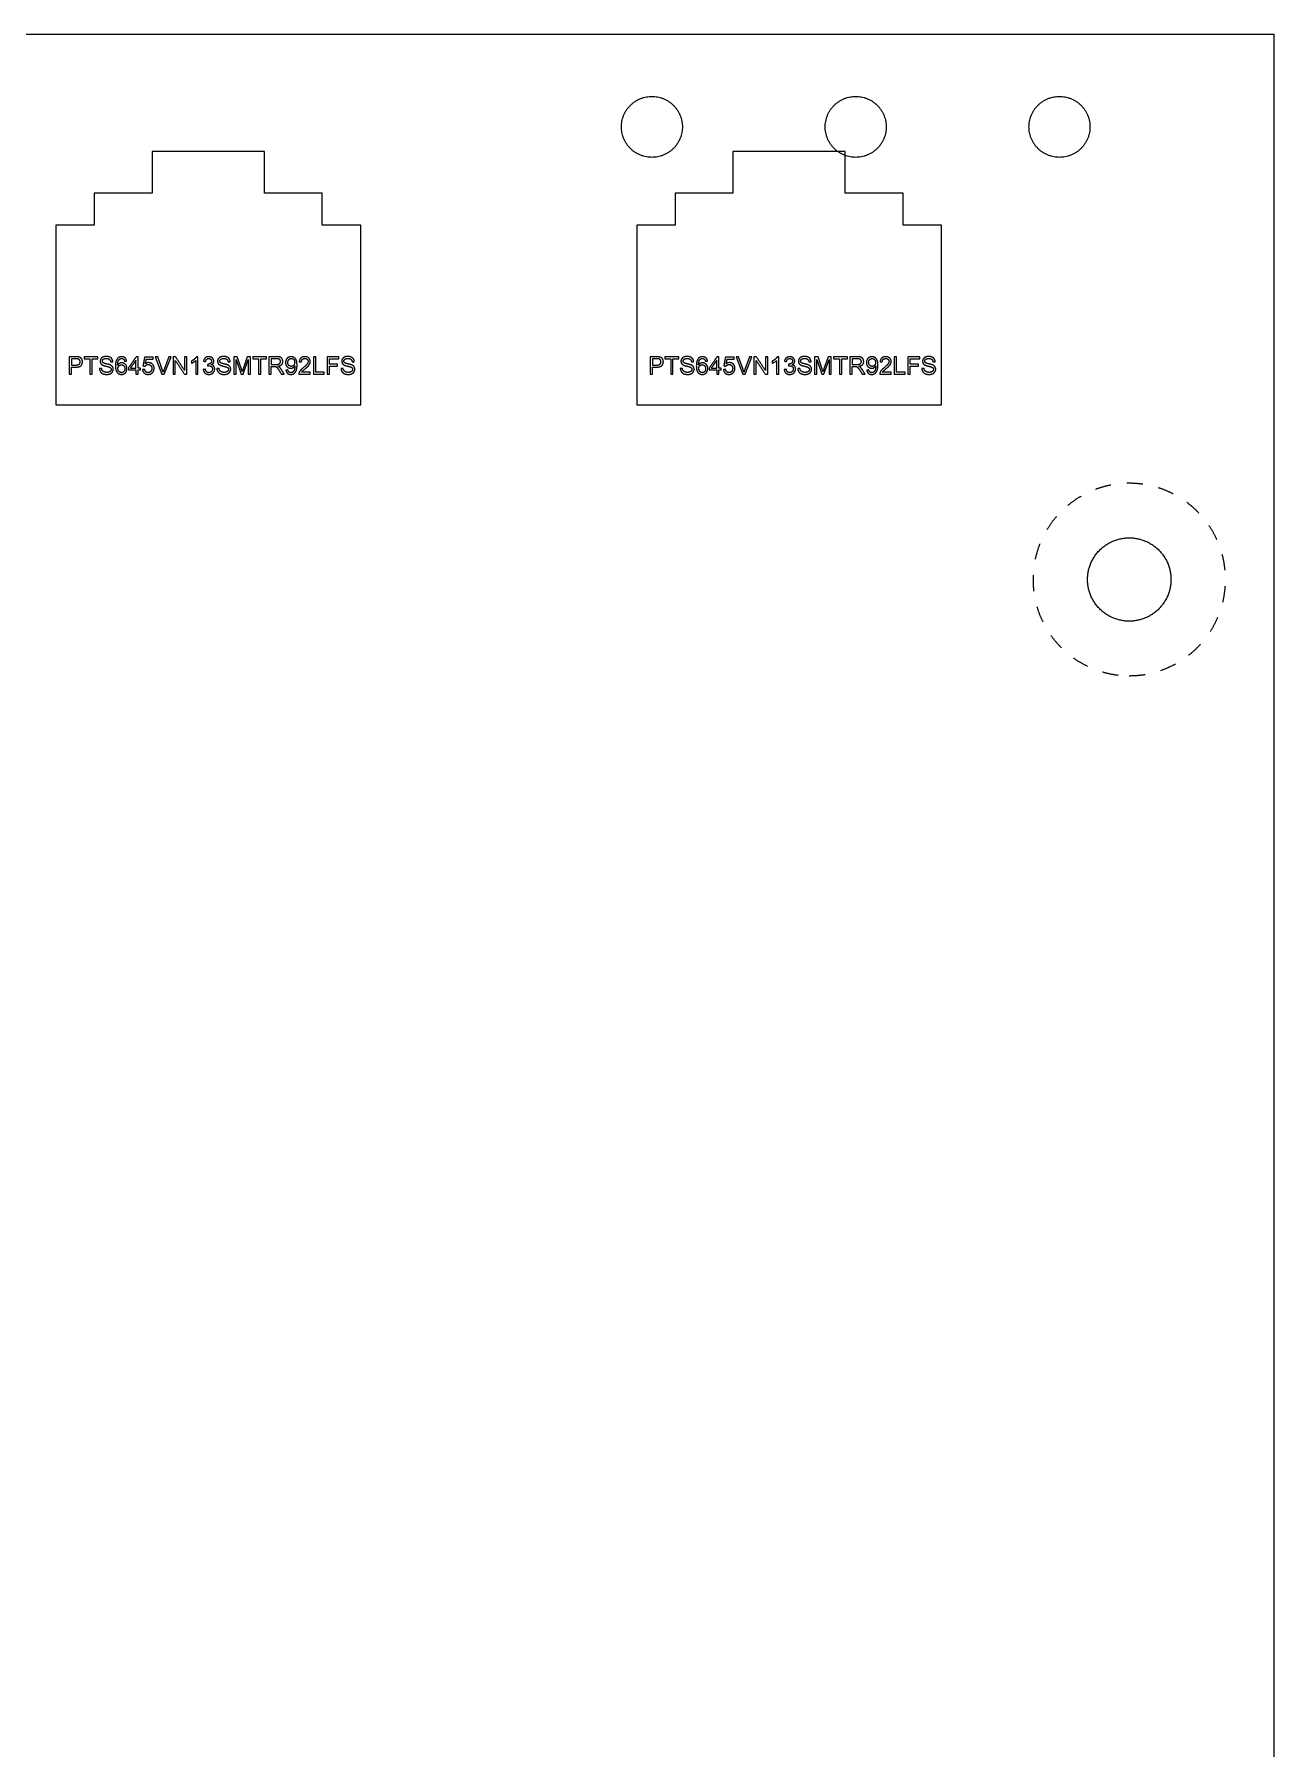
# Model space of a CAD drawing. Header units: millimetres. Extents: x -34 to 34, y -46 to 62.
# Drawn here: x -5.1 to 33.5, y 8 to 61.4 of the extents above; entities that cross this region are included whole.
import ezdxf

# ---------------------------------------------------------------- set-up
doc = ezdxf.new("R2010")
doc.units = ezdxf.units.MM
doc.header["$LTSCALE"] = 0.1
doc.linetypes.add('Dashed', pattern=[10, 5, -5])
doc.layers.add('dxf_release_for_jordan$PCB_v2_240718$front', color=18, linetype='Continuous', true_color=0x000000)

msp = doc.modelspace()

# ---------------------------------------------------------------- linework, layer by layer
at = {"layer": 'dxf_release_for_jordan$PCB_v2_240718$front', "color": 96, "true_color": 0x007f00}
msp.add_line((33.5, 61.448), (33.5, -31.952), dxfattribs=at)
at = {"layer": 'dxf_release_for_jordan$PCB_v2_240718$front', "color": 251, "true_color": 0x696969}
for p, q in [((-3.828, 51.393), (-4.033, 51.393)), ((-4.033, 51.393), (-4.033, 50.851)), ((-3.822, 51.329), (-3.961, 51.329)), ((-3.961, 51.329), (-3.961, 51.135)), ((-1.276, 51.393), (-1.354, 51.393)), ((-1.354, 51.393), (-1.144, 50.851)), ((-1.135, 50.999), (-1.276, 51.393)), ((-0.932, 51.393), (-1.078, 50.999)), ((-1.07, 50.851), (-0.858, 51.393)), ((-0.858, 51.393), (-0.932, 51.393)), ((-0.024, 51.395), (-0.067, 51.395)), ((-0.024, 50.851), (-0.024, 51.395)), ((1.204, 51.393), (1.096, 51.393)), ((1.096, 51.393), (1.096, 50.851)), ((1.332, 51.009), (1.204, 51.393)), ((1.517, 51.393), (1.387, 51.016)), ((1.613, 51.393), (1.517, 51.393)), ((1.613, 50.851), (1.613, 51.393)), ((2.432, 51.393), (2.192, 51.393)), ((2.192, 51.393), (2.192, 50.851)), ((2.435, 51.333), (2.264, 51.333)), ((2.264, 51.333), (2.264, 51.154)), ((14.272, 51.393), (14.067, 51.393)), ((14.067, 51.393), (14.067, 50.851)), ((14.278, 51.329), (14.139, 51.329)), ((14.139, 51.329), (14.139, 51.135)), ((16.824, 51.393), (16.746, 51.393)), ((16.746, 51.393), (16.956, 50.851)), ((16.965, 50.999), (16.824, 51.393)), ((17.168, 51.393), (17.022, 50.999)), ((17.03, 50.851), (17.242, 51.393)), ((17.242, 51.393), (17.168, 51.393)), ((18.076, 51.395), (18.033, 51.395)), ((18.076, 50.851), (18.076, 51.395)), ((19.304, 51.393), (19.196, 51.393)), ((19.196, 51.393), (19.196, 50.851)), ((19.432, 51.009), (19.304, 51.393)), ((19.617, 51.393), (19.487, 51.016)), ((19.713, 51.393), (19.617, 51.393)), ((19.713, 50.851), (19.713, 51.393)), ((20.532, 51.393), (20.292, 51.393)), ((20.292, 51.393), (20.292, 50.851)), ((20.535, 51.333), (20.364, 51.333)), ((20.364, 51.333), (20.364, 51.154)), ((-4.033, 50.851), (-3.961, 50.851)), ((-3.961, 51.135), (-3.821, 51.135)), ((-3.961, 50.851), (-3.961, 51.071)), ((-3.961, 51.071), (-3.822, 51.071)), ((-1.144, 50.851), (-1.07, 50.851)), ((-0.091, 51.275), (-0.091, 50.851)), ((-0.091, 50.851), (-0.024, 50.851)), ((1.096, 50.851), (1.165, 50.851)), ((1.165, 50.851), (1.165, 51.312)), ((1.165, 51.312), (1.322, 50.851)), ((1.322, 50.851), (1.387, 50.851)), ((1.387, 50.851), (1.544, 51.305)), ((1.544, 51.305), (1.544, 50.851)), ((1.544, 50.851), (1.613, 50.851)), ((2.192, 50.851), (2.264, 50.851)), ((2.264, 51.154), (2.418, 51.154)), ((2.264, 50.851), (2.264, 51.092)), ((2.264, 51.092), (2.347, 51.092)), ((3.123, 50.851), (3.481, 50.851)), ((3.481, 50.915), (3.215, 50.915)), ((3.481, 50.851), (3.481, 50.915)), ((14.067, 50.851), (14.139, 50.851)), ((14.139, 51.135), (14.279, 51.135)), ((14.139, 50.851), (14.139, 51.071)), ((14.139, 51.071), (14.278, 51.071)), ((16.956, 50.851), (17.03, 50.851)), ((18.009, 51.275), (18.009, 50.851)), ((18.009, 50.851), (18.076, 50.851)), ((19.196, 50.851), (19.265, 50.851)), ((19.265, 50.851), (19.265, 51.312)), ((19.265, 51.312), (19.422, 50.851)), ((19.422, 50.851), (19.487, 50.851)), ((19.487, 50.851), (19.644, 51.305)), ((19.644, 51.305), (19.644, 50.851)), ((19.644, 50.851), (19.713, 50.851)), ((20.292, 50.851), (20.364, 50.851)), ((20.364, 51.154), (20.518, 51.154)), ((20.364, 50.851), (20.364, 51.092)), ((20.364, 51.092), (20.447, 51.092)), ((21.223, 50.851), (21.581, 50.851)), ((21.581, 50.915), (21.315, 50.915)), ((21.581, 50.851), (21.581, 50.915))]:
    msp.add_line(p, q, dxfattribs=at)
for points in [[(-1.45, 56.495), (-3.25, 56.495), (-3.25, 55.495), (-4.45, 55.495), (-4.45, 49.895), (5.05, 49.895), (5.05, 55.495), (3.85, 55.495), (3.85, 56.495), (2.05, 56.495), (2.05, 57.795), (-1.45, 57.795)], [(16.65, 56.495), (14.85, 56.495), (14.85, 55.495), (13.65, 55.495), (13.65, 49.895), (23.15, 49.895), (23.15, 55.495), (21.95, 55.495), (21.95, 56.495), (20.15, 56.495), (20.15, 57.795), (16.65, 57.795)]]:
    msp.add_lwpolyline(points, close=True, dxfattribs=at)
at = {"layer": 'dxf_release_for_jordan$PCB_v2_240718$front', "color": 96, "true_color": 0x007f00}
msp.add_open_spline([(-33.5, 61.448), (0, 61.448), (33.5, 61.448)], degree=2, dxfattribs=at)
for points, knots in [([(14.125, 57.611), (15.075, 57.611), (15.075, 58.561), (15.075, 59.511), (14.125, 59.511), (13.175, 59.511), (13.175, 58.561), (13.175, 57.611), (14.125, 57.611)], [0, 0, 0, 1.492257, 1.492257, 2.984513, 2.984513, 4.47677, 4.47677, 5.969026, 5.969026, 5.969026]), ([(20.475, 57.611), (21.425, 57.611), (21.425, 58.561), (21.425, 59.511), (20.475, 59.511), (19.525, 59.511), (19.525, 58.561), (19.525, 57.611), (20.475, 57.611)], [0, 0, 0, 1.492257, 1.492257, 2.984513, 2.984513, 4.47677, 4.47677, 5.969026, 5.969026, 5.969026]), ([(26.825, 57.611), (27.775, 57.611), (27.775, 58.561), (27.775, 59.511), (26.825, 59.511), (25.875, 59.511), (25.875, 58.561), (25.875, 57.611), (26.825, 57.611)], [0, 0, 0, 1.492257, 1.492257, 2.984513, 2.984513, 4.47677, 4.47677, 5.969026, 5.969026, 5.969026]), ([(29, 43.148), (30.3, 43.148), (30.3, 44.448), (30.3, 45.748), (29, 45.748), (27.7, 45.748), (27.7, 44.448), (27.7, 43.148), (29, 43.148)], [0, 0, 0, 2.042035, 2.042035, 4.08407, 4.08407, 6.126106, 6.126106, 8.168141, 8.168141, 8.168141])]:
    msp.add_rational_spline(points, [1, 0.707106781187, 1, 0.707106781187, 1, 0.707106781187, 1, 0.707106781187, 1], degree=2, knots=knots, dxfattribs=at)
at = {"layer": 'dxf_release_for_jordan$PCB_v2_240718$front', "color": 251, "true_color": 0x696969}
for points, knots in [([(-3.822, 51.071), (-3.707, 51.071), (-3.663, 51.119), (-3.619, 51.167), (-3.619, 51.236), (-3.619, 51.276), (-3.636, 51.31), (-3.652, 51.344), (-3.679, 51.362), (-3.706, 51.381), (-3.746, 51.388), (-3.774, 51.393), (-3.828, 51.393)], [-8, -8, -8, -7, -7, -6, -6, -5, -5, -4, -4, -3, -3, -2, -2, -2]), ([(-3.821, 51.135), (-3.752, 51.135), (-3.722, 51.161), (-3.693, 51.187), (-3.693, 51.234), (-3.693, 51.268), (-3.71, 51.292), (-3.728, 51.316), (-3.756, 51.324), (-3.774, 51.329), (-3.822, 51.329)], [1, 1, 1, 2, 2, 3, 3, 4, 4, 5, 5, 6, 6, 6]), ([(-3.09, 51.025), (-3.089, 50.971), (-3.06, 50.928), (-3.032, 50.885), (-2.983, 50.863), (-2.933, 50.842), (-2.859, 50.842), (-2.801, 50.842), (-2.755, 50.863), (-2.709, 50.884), (-2.684, 50.923), (-2.659, 50.961), (-2.659, 51.004), (-2.659, 51.048), (-2.682, 51.081), (-2.704, 51.115), (-2.751, 51.136), (-2.784, 51.151), (-2.871, 51.171), (-2.959, 51.191), (-2.979, 51.21), (-3, 51.228), (-3, 51.258), (-3, 51.291), (-2.971, 51.315), (-2.941, 51.339), (-2.876, 51.339), (-2.814, 51.339), (-2.782, 51.313), (-2.75, 51.286), (-2.744, 51.235)], [-50, -50, -50, -49, -49, -48, -48, -47, -47, -46, -46, -45, -45, -44, -44, -43, -43, -42, -42, -41, -41, -40, -40, -39, -39, -38, -38, -37, -37, -36, -36, -35, -35, -35]), ([(-2.675, 51.24), (-2.677, 51.288), (-2.702, 51.326), (-2.727, 51.363), (-2.773, 51.383), (-2.819, 51.402), (-2.879, 51.402), (-2.934, 51.402), (-2.978, 51.384), (-3.023, 51.365), (-3.046, 51.329), (-3.07, 51.294), (-3.07, 51.253), (-3.07, 51.216), (-3.051, 51.185), (-3.031, 51.155), (-2.993, 51.135), (-2.963, 51.119), (-2.888, 51.101), (-2.814, 51.083), (-2.792, 51.075), (-2.758, 51.062), (-2.743, 51.043), (-2.728, 51.024), (-2.728, 50.998), (-2.728, 50.973), (-2.743, 50.952), (-2.759, 50.931), (-2.79, 50.918), (-2.822, 50.906), (-2.863, 50.906), (-2.909, 50.906), (-2.946, 50.922), (-2.983, 50.938), (-3, 50.964), (-3.018, 50.991), (-3.023, 51.031)], [-34, -34, -34, -33, -33, -32, -32, -31, -31, -30, -30, -29, -29, -28, -28, -27, -27, -26, -26, -25, -25, -24, -24, -23, -23, -22, -22, -21, -21, -20, -20, -19, -19, -18, -18, -17, -17, -16, -16, -16]), ([(-2.243, 51.26), (-2.251, 51.323), (-2.292, 51.359), (-2.333, 51.395), (-2.397, 51.395), (-2.482, 51.395), (-2.533, 51.333), (-2.591, 51.262), (-2.591, 51.105), (-2.591, 50.964), (-2.539, 50.903), (-2.486, 50.842), (-2.403, 50.842), (-2.354, 50.842), (-2.316, 50.865), (-2.277, 50.889), (-2.255, 50.932), (-2.233, 50.976), (-2.233, 51.027), (-2.233, 51.105), (-2.28, 51.154), (-2.327, 51.203), (-2.393, 51.203), (-2.432, 51.203), (-2.466, 51.185), (-2.501, 51.167), (-2.525, 51.131)], [-19, -19, -19, -18, -18, -17, -17, -16, -16, -15, -15, -14, -14, -13, -13, -12, -12, -11, -11, -10, -10, -9, -9, -8, -8, -7, -7, -6, -6, -6]), ([(-2.525, 51.131), (-2.524, 51.212), (-2.506, 51.256), (-2.488, 51.3), (-2.457, 51.323), (-2.433, 51.34), (-2.401, 51.34), (-2.361, 51.34), (-2.334, 51.312), (-2.318, 51.294), (-2.309, 51.255)], [-6, -6, -6, -5, -5, -4, -4, -3, -3, -2, -2, -1, -1, -1]), ([(-0.067, 51.395), (-0.084, 51.36), (-0.126, 51.323), (-0.168, 51.285), (-0.224, 51.259)], [-9, -9, -9, -8, -8, -7, -7, -7]), ([(0.4, 51.145), (0.437, 51.162), (0.456, 51.19), (0.475, 51.219), (0.475, 51.254), (0.475, 51.291), (0.455, 51.324), (0.435, 51.357), (0.398, 51.376), (0.36, 51.395), (0.316, 51.395), (0.252, 51.395), (0.209, 51.358), (0.165, 51.322), (0.153, 51.255)], [-37, -37, -37, -36, -36, -35, -35, -34, -34, -33, -33, -32, -32, -31, -31, -30, -30, -30]), ([(0.22, 51.243), (0.227, 51.292), (0.253, 51.316), (0.279, 51.34), (0.318, 51.34), (0.357, 51.34), (0.381, 51.316), (0.406, 51.292), (0.406, 51.256), (0.406, 51.21), (0.372, 51.187), (0.338, 51.165), (0.296, 51.165), (0.292, 51.165), (0.285, 51.166)], [-29, -29, -29, -28, -28, -27, -27, -26, -26, -25, -25, -24, -24, -23, -23, -22, -22, -22]), ([(0.569, 51.025), (0.571, 50.971), (0.599, 50.928), (0.627, 50.885), (0.677, 50.863), (0.727, 50.842), (0.8, 50.842), (0.858, 50.842), (0.905, 50.863), (0.951, 50.884), (0.976, 50.923), (1.001, 50.961), (1.001, 51.004), (1.001, 51.048), (0.978, 51.081), (0.956, 51.115), (0.908, 51.136), (0.876, 51.151), (0.788, 51.171), (0.701, 51.191), (0.68, 51.21), (0.659, 51.228), (0.659, 51.258), (0.659, 51.291), (0.689, 51.315), (0.719, 51.339), (0.784, 51.339), (0.846, 51.339), (0.878, 51.313), (0.91, 51.286), (0.916, 51.235)], [-50, -50, -50, -49, -49, -48, -48, -47, -47, -46, -46, -45, -45, -44, -44, -43, -43, -42, -42, -41, -41, -40, -40, -39, -39, -38, -38, -37, -37, -36, -36, -35, -35, -35]), ([(0.984, 51.24), (0.983, 51.288), (0.958, 51.326), (0.933, 51.363), (0.887, 51.383), (0.841, 51.402), (0.781, 51.402), (0.726, 51.402), (0.681, 51.384), (0.637, 51.365), (0.613, 51.329), (0.59, 51.294), (0.59, 51.253), (0.59, 51.216), (0.609, 51.185), (0.628, 51.155), (0.667, 51.135), (0.697, 51.119), (0.772, 51.101), (0.846, 51.083), (0.868, 51.075), (0.902, 51.062), (0.917, 51.043), (0.932, 51.024), (0.932, 50.998), (0.932, 50.973), (0.916, 50.952), (0.901, 50.931), (0.869, 50.918), (0.838, 50.906), (0.797, 50.906), (0.751, 50.906), (0.714, 50.922), (0.677, 50.938), (0.659, 50.964), (0.642, 50.991), (0.637, 51.031)], [-34, -34, -34, -33, -33, -32, -32, -31, -31, -30, -30, -29, -29, -28, -28, -27, -27, -26, -26, -25, -25, -24, -24, -23, -23, -22, -22, -21, -21, -20, -20, -19, -19, -18, -18, -17, -17, -16, -16, -16]), ([(2.418, 51.154), (2.467, 51.154), (2.495, 51.164), (2.522, 51.174), (2.537, 51.196), (2.551, 51.219), (2.551, 51.245), (2.551, 51.283), (2.523, 51.308), (2.495, 51.333), (2.435, 51.333)], [1, 1, 1, 2, 2, 3, 3, 4, 4, 5, 5, 6, 6, 6]), ([(2.472, 51.098), (2.55, 51.108), (2.588, 51.148), (2.625, 51.187), (2.625, 51.245), (2.625, 51.29), (2.603, 51.327), (2.58, 51.364), (2.542, 51.378), (2.505, 51.393), (2.432, 51.393)], [-7, -7, -7, -6, -6, -5, -5, -4, -4, -3, -3, -2, -2, -2]), ([(2.72, 50.976), (2.729, 50.913), (2.769, 50.877), (2.809, 50.842), (2.873, 50.842), (2.932, 50.842), (2.977, 50.874), (3.021, 50.906), (3.044, 50.968), (3.067, 51.029), (3.067, 51.133), (3.067, 51.233), (3.044, 51.286), (3.021, 51.338), (2.977, 51.367), (2.934, 51.395), (2.881, 51.395), (2.808, 51.395), (2.759, 51.345), (2.71, 51.295), (2.71, 51.212), (2.71, 51.132), (2.757, 51.084), (2.804, 51.035), (2.871, 51.035), (2.911, 51.035), (2.946, 51.055), (2.98, 51.074), (3, 51.106)], [-22, -22, -22, -21, -21, -20, -20, -19, -19, -18, -18, -17, -17, -16, -16, -15, -15, -14, -14, -13, -13, -12, -12, -11, -11, -10, -10, -9, -9, -8, -8, -8]), ([(2.993, 51.216), (2.993, 51.273), (2.962, 51.306), (2.932, 51.34), (2.889, 51.34), (2.845, 51.34), (2.812, 51.304), (2.779, 51.268), (2.779, 51.21), (2.779, 51.158), (2.81, 51.126), (2.841, 51.094), (2.887, 51.094), (2.933, 51.094), (2.963, 51.126), (2.993, 51.158), (2.993, 51.216)], [0, 0, 0, 1, 1, 2, 2, 3, 3, 4, 4, 5, 5, 6, 6, 7, 7, 8, 8, 8]), ([(3.204, 51.231), (3.204, 51.282), (3.233, 51.311), (3.262, 51.34), (3.31, 51.34), (3.355, 51.34), (3.383, 51.313), (3.412, 51.286), (3.412, 51.246), (3.412, 51.209), (3.381, 51.166), (3.35, 51.124), (3.261, 51.051), (3.204, 51.005), (3.174, 50.969), (3.144, 50.934), (3.13, 50.897), (3.122, 50.875), (3.123, 50.851)], [-12, -12, -12, -11, -11, -10, -10, -9, -9, -8, -8, -7, -7, -6, -6, -5, -5, -4, -4, -3, -3, -3]), ([(3.215, 50.915), (3.226, 50.933), (3.243, 50.951), (3.26, 50.969), (3.32, 51.019), (3.392, 51.08), (3.423, 51.115), (3.453, 51.149), (3.467, 51.181), (3.48, 51.212), (3.48, 51.245), (3.48, 51.309), (3.435, 51.352), (3.389, 51.395), (3.311, 51.395), (3.234, 51.395), (3.188, 51.355), (3.142, 51.315), (3.135, 51.238)], [-22, -22, -22, -21, -21, -20, -20, -19, -19, -18, -18, -17, -17, -16, -16, -15, -15, -14, -14, -13, -13, -13]), ([(4.438, 51.025), (4.439, 50.971), (4.467, 50.928), (4.496, 50.885), (4.545, 50.863), (4.595, 50.842), (4.668, 50.842), (4.726, 50.842), (4.773, 50.863), (4.819, 50.884), (4.844, 50.923), (4.869, 50.961), (4.869, 51.004), (4.869, 51.048), (4.846, 51.081), (4.824, 51.115), (4.776, 51.136), (4.744, 51.151), (4.656, 51.171), (4.569, 51.191), (4.548, 51.21), (4.527, 51.228), (4.527, 51.258), (4.527, 51.291), (4.557, 51.315), (4.587, 51.339), (4.652, 51.339), (4.714, 51.339), (4.746, 51.313), (4.778, 51.286), (4.784, 51.235)], [-50, -50, -50, -49, -49, -48, -48, -47, -47, -46, -46, -45, -45, -44, -44, -43, -43, -42, -42, -41, -41, -40, -40, -39, -39, -38, -38, -37, -37, -36, -36, -35, -35, -35]), ([(4.852, 51.24), (4.851, 51.288), (4.826, 51.326), (4.801, 51.363), (4.755, 51.383), (4.709, 51.402), (4.649, 51.402), (4.594, 51.402), (4.549, 51.384), (4.505, 51.365), (4.482, 51.329), (4.458, 51.294), (4.458, 51.253), (4.458, 51.216), (4.477, 51.185), (4.496, 51.155), (4.535, 51.135), (4.565, 51.119), (4.64, 51.101), (4.714, 51.083), (4.736, 51.075), (4.77, 51.062), (4.785, 51.043), (4.8, 51.024), (4.8, 50.998), (4.8, 50.973), (4.784, 50.952), (4.769, 50.931), (4.738, 50.918), (4.706, 50.906), (4.665, 50.906), (4.619, 50.906), (4.582, 50.922), (4.545, 50.938), (4.528, 50.964), (4.51, 50.991), (4.505, 51.031)], [-34, -34, -34, -33, -33, -32, -32, -31, -31, -30, -30, -29, -29, -28, -28, -27, -27, -26, -26, -25, -25, -24, -24, -23, -23, -22, -22, -21, -21, -20, -20, -19, -19, -18, -18, -17, -17, -16, -16, -16]), ([(14.278, 51.071), (14.393, 51.071), (14.437, 51.119), (14.481, 51.167), (14.481, 51.236), (14.481, 51.276), (14.464, 51.31), (14.448, 51.344), (14.421, 51.362), (14.394, 51.381), (14.354, 51.388), (14.326, 51.393), (14.272, 51.393)], [-8, -8, -8, -7, -7, -6, -6, -5, -5, -4, -4, -3, -3, -2, -2, -2]), ([(14.279, 51.135), (14.348, 51.135), (14.378, 51.161), (14.407, 51.187), (14.407, 51.234), (14.407, 51.268), (14.39, 51.292), (14.372, 51.316), (14.344, 51.324), (14.326, 51.329), (14.278, 51.329)], [1, 1, 1, 2, 2, 3, 3, 4, 4, 5, 5, 6, 6, 6]), ([(15.01, 51.025), (15.011, 50.971), (15.04, 50.928), (15.068, 50.885), (15.117, 50.863), (15.167, 50.842), (15.241, 50.842), (15.299, 50.842), (15.345, 50.863), (15.391, 50.884), (15.416, 50.923), (15.441, 50.961), (15.441, 51.004), (15.441, 51.048), (15.418, 51.081), (15.396, 51.115), (15.349, 51.136), (15.316, 51.151), (15.229, 51.171), (15.141, 51.191), (15.121, 51.21), (15.1, 51.228), (15.1, 51.258), (15.1, 51.291), (15.129, 51.315), (15.159, 51.339), (15.224, 51.339), (15.286, 51.339), (15.318, 51.313), (15.35, 51.286), (15.356, 51.235)], [-50, -50, -50, -49, -49, -48, -48, -47, -47, -46, -46, -45, -45, -44, -44, -43, -43, -42, -42, -41, -41, -40, -40, -39, -39, -38, -38, -37, -37, -36, -36, -35, -35, -35]), ([(15.425, 51.24), (15.423, 51.288), (15.398, 51.326), (15.373, 51.363), (15.327, 51.383), (15.281, 51.402), (15.221, 51.402), (15.166, 51.402), (15.122, 51.384), (15.077, 51.365), (15.054, 51.329), (15.03, 51.294), (15.03, 51.253), (15.03, 51.216), (15.049, 51.185), (15.069, 51.155), (15.107, 51.135), (15.137, 51.119), (15.212, 51.101), (15.286, 51.083), (15.308, 51.075), (15.342, 51.062), (15.357, 51.043), (15.372, 51.024), (15.372, 50.998), (15.372, 50.973), (15.357, 50.952), (15.341, 50.931), (15.31, 50.918), (15.278, 50.906), (15.237, 50.906), (15.191, 50.906), (15.154, 50.922), (15.117, 50.938), (15.1, 50.964), (15.082, 50.991), (15.077, 51.031)], [-34, -34, -34, -33, -33, -32, -32, -31, -31, -30, -30, -29, -29, -28, -28, -27, -27, -26, -26, -25, -25, -24, -24, -23, -23, -22, -22, -21, -21, -20, -20, -19, -19, -18, -18, -17, -17, -16, -16, -16]), ([(15.857, 51.26), (15.849, 51.323), (15.808, 51.359), (15.767, 51.395), (15.703, 51.395), (15.618, 51.395), (15.567, 51.333), (15.509, 51.262), (15.509, 51.105), (15.509, 50.964), (15.561, 50.903), (15.614, 50.842), (15.697, 50.842), (15.746, 50.842), (15.784, 50.865), (15.823, 50.889), (15.845, 50.932), (15.867, 50.976), (15.867, 51.027), (15.867, 51.105), (15.82, 51.154), (15.773, 51.203), (15.707, 51.203), (15.668, 51.203), (15.634, 51.185), (15.599, 51.167), (15.575, 51.131)], [-19, -19, -19, -18, -18, -17, -17, -16, -16, -15, -15, -14, -14, -13, -13, -12, -12, -11, -11, -10, -10, -9, -9, -8, -8, -7, -7, -6, -6, -6]), ([(15.575, 51.131), (15.576, 51.212), (15.594, 51.256), (15.612, 51.3), (15.643, 51.323), (15.667, 51.34), (15.699, 51.34), (15.739, 51.34), (15.766, 51.312), (15.782, 51.294), (15.791, 51.255)], [-6, -6, -6, -5, -5, -4, -4, -3, -3, -2, -2, -1, -1, -1]), ([(18.033, 51.395), (18.016, 51.36), (17.974, 51.323), (17.932, 51.285), (17.876, 51.259)], [-9, -9, -9, -8, -8, -7, -7, -7]), ([(18.5, 51.145), (18.537, 51.162), (18.556, 51.19), (18.575, 51.219), (18.575, 51.254), (18.575, 51.291), (18.555, 51.324), (18.535, 51.357), (18.498, 51.376), (18.46, 51.395), (18.416, 51.395), (18.352, 51.395), (18.309, 51.358), (18.265, 51.322), (18.253, 51.255)], [-37, -37, -37, -36, -36, -35, -35, -34, -34, -33, -33, -32, -32, -31, -31, -30, -30, -30]), ([(18.32, 51.243), (18.327, 51.292), (18.353, 51.316), (18.379, 51.34), (18.418, 51.34), (18.457, 51.34), (18.481, 51.316), (18.506, 51.292), (18.506, 51.256), (18.506, 51.21), (18.472, 51.187), (18.438, 51.165), (18.396, 51.165), (18.392, 51.165), (18.385, 51.166)], [-29, -29, -29, -28, -28, -27, -27, -26, -26, -25, -25, -24, -24, -23, -23, -22, -22, -22]), ([(18.669, 51.025), (18.671, 50.971), (18.699, 50.928), (18.727, 50.885), (18.777, 50.863), (18.827, 50.842), (18.9, 50.842), (18.958, 50.842), (19.005, 50.863), (19.051, 50.884), (19.076, 50.923), (19.101, 50.961), (19.101, 51.004), (19.101, 51.048), (19.078, 51.081), (19.056, 51.115), (19.008, 51.136), (18.976, 51.151), (18.888, 51.171), (18.801, 51.191), (18.78, 51.21), (18.759, 51.228), (18.759, 51.258), (18.759, 51.291), (18.789, 51.315), (18.819, 51.339), (18.884, 51.339), (18.946, 51.339), (18.978, 51.313), (19.01, 51.286), (19.016, 51.235)], [-50, -50, -50, -49, -49, -48, -48, -47, -47, -46, -46, -45, -45, -44, -44, -43, -43, -42, -42, -41, -41, -40, -40, -39, -39, -38, -38, -37, -37, -36, -36, -35, -35, -35]), ([(19.084, 51.24), (19.083, 51.288), (19.058, 51.326), (19.033, 51.363), (18.987, 51.383), (18.941, 51.402), (18.881, 51.402), (18.826, 51.402), (18.781, 51.384), (18.737, 51.365), (18.713, 51.329), (18.69, 51.294), (18.69, 51.253), (18.69, 51.216), (18.709, 51.185), (18.728, 51.155), (18.767, 51.135), (18.797, 51.119), (18.872, 51.101), (18.946, 51.083), (18.968, 51.075), (19.002, 51.062), (19.017, 51.043), (19.032, 51.024), (19.032, 50.998), (19.032, 50.973), (19.016, 50.952), (19.001, 50.931), (18.969, 50.918), (18.938, 50.906), (18.897, 50.906), (18.851, 50.906), (18.814, 50.922), (18.777, 50.938), (18.759, 50.964), (18.742, 50.991), (18.737, 51.031)], [-34, -34, -34, -33, -33, -32, -32, -31, -31, -30, -30, -29, -29, -28, -28, -27, -27, -26, -26, -25, -25, -24, -24, -23, -23, -22, -22, -21, -21, -20, -20, -19, -19, -18, -18, -17, -17, -16, -16, -16]), ([(20.518, 51.154), (20.567, 51.154), (20.595, 51.164), (20.622, 51.174), (20.637, 51.196), (20.651, 51.219), (20.651, 51.245), (20.651, 51.283), (20.623, 51.308), (20.595, 51.333), (20.535, 51.333)], [1, 1, 1, 2, 2, 3, 3, 4, 4, 5, 5, 6, 6, 6]), ([(20.572, 51.098), (20.65, 51.108), (20.688, 51.148), (20.725, 51.187), (20.725, 51.245), (20.725, 51.29), (20.703, 51.327), (20.68, 51.364), (20.642, 51.378), (20.605, 51.393), (20.532, 51.393)], [-7, -7, -7, -6, -6, -5, -5, -4, -4, -3, -3, -2, -2, -2]), ([(20.82, 50.976), (20.829, 50.913), (20.869, 50.877), (20.909, 50.842), (20.973, 50.842), (21.032, 50.842), (21.077, 50.874), (21.121, 50.906), (21.144, 50.968), (21.167, 51.029), (21.167, 51.133), (21.167, 51.233), (21.144, 51.286), (21.121, 51.338), (21.077, 51.367), (21.034, 51.395), (20.981, 51.395), (20.908, 51.395), (20.859, 51.345), (20.81, 51.295), (20.81, 51.212), (20.81, 51.132), (20.857, 51.084), (20.904, 51.035), (20.971, 51.035), (21.011, 51.035), (21.046, 51.055), (21.08, 51.074), (21.1, 51.106)], [-22, -22, -22, -21, -21, -20, -20, -19, -19, -18, -18, -17, -17, -16, -16, -15, -15, -14, -14, -13, -13, -12, -12, -11, -11, -10, -10, -9, -9, -8, -8, -8]), ([(21.093, 51.216), (21.093, 51.273), (21.062, 51.306), (21.032, 51.34), (20.989, 51.34), (20.945, 51.34), (20.912, 51.304), (20.879, 51.268), (20.879, 51.21), (20.879, 51.158), (20.91, 51.126), (20.941, 51.094), (20.987, 51.094), (21.033, 51.094), (21.063, 51.126), (21.093, 51.158), (21.093, 51.216)], [0, 0, 0, 1, 1, 2, 2, 3, 3, 4, 4, 5, 5, 6, 6, 7, 7, 8, 8, 8]), ([(21.304, 51.231), (21.304, 51.282), (21.333, 51.311), (21.362, 51.34), (21.41, 51.34), (21.455, 51.34), (21.483, 51.313), (21.512, 51.286), (21.512, 51.246), (21.512, 51.209), (21.481, 51.166), (21.45, 51.124), (21.361, 51.051), (21.304, 51.005), (21.274, 50.969), (21.244, 50.934), (21.23, 50.897), (21.222, 50.875), (21.223, 50.851)], [-12, -12, -12, -11, -11, -10, -10, -9, -9, -8, -8, -7, -7, -6, -6, -5, -5, -4, -4, -3, -3, -3]), ([(21.315, 50.915), (21.326, 50.933), (21.343, 50.951), (21.36, 50.969), (21.42, 51.019), (21.492, 51.08), (21.523, 51.115), (21.553, 51.149), (21.567, 51.181), (21.58, 51.212), (21.58, 51.245), (21.58, 51.309), (21.535, 51.352), (21.489, 51.395), (21.411, 51.395), (21.334, 51.395), (21.288, 51.355), (21.242, 51.315), (21.235, 51.238)], [-22, -22, -22, -21, -21, -20, -20, -19, -19, -18, -18, -17, -17, -16, -16, -15, -15, -14, -14, -13, -13, -13]), ([(22.538, 51.025), (22.539, 50.971), (22.567, 50.928), (22.596, 50.885), (22.645, 50.863), (22.695, 50.842), (22.768, 50.842), (22.826, 50.842), (22.873, 50.863), (22.919, 50.884), (22.944, 50.923), (22.969, 50.961), (22.969, 51.004), (22.969, 51.048), (22.946, 51.081), (22.924, 51.115), (22.876, 51.136), (22.844, 51.151), (22.756, 51.171), (22.669, 51.191), (22.648, 51.21), (22.627, 51.228), (22.627, 51.258), (22.627, 51.291), (22.657, 51.315), (22.687, 51.339), (22.752, 51.339), (22.814, 51.339), (22.846, 51.313), (22.878, 51.286), (22.884, 51.235)], [-50, -50, -50, -49, -49, -48, -48, -47, -47, -46, -46, -45, -45, -44, -44, -43, -43, -42, -42, -41, -41, -40, -40, -39, -39, -38, -38, -37, -37, -36, -36, -35, -35, -35]), ([(22.952, 51.24), (22.951, 51.288), (22.926, 51.326), (22.901, 51.363), (22.855, 51.383), (22.809, 51.402), (22.749, 51.402), (22.694, 51.402), (22.649, 51.384), (22.605, 51.365), (22.582, 51.329), (22.558, 51.294), (22.558, 51.253), (22.558, 51.216), (22.577, 51.185), (22.596, 51.155), (22.635, 51.135), (22.665, 51.119), (22.74, 51.101), (22.814, 51.083), (22.836, 51.075), (22.87, 51.062), (22.885, 51.043), (22.9, 51.024), (22.9, 50.998), (22.9, 50.973), (22.884, 50.952), (22.869, 50.931), (22.838, 50.918), (22.806, 50.906), (22.765, 50.906), (22.719, 50.906), (22.682, 50.922), (22.645, 50.938), (22.628, 50.964), (22.61, 50.991), (22.605, 51.031)], [-34, -34, -34, -33, -33, -32, -32, -31, -31, -30, -30, -29, -29, -28, -28, -27, -27, -26, -26, -25, -25, -24, -24, -23, -23, -22, -22, -21, -21, -20, -20, -19, -19, -18, -18, -17, -17, -16, -16, -16]), ([(-2.515, 51.027), (-2.515, 50.992), (-2.5, 50.961), (-2.485, 50.93), (-2.459, 50.913), (-2.433, 50.897), (-2.404, 50.897), (-2.362, 50.897), (-2.332, 50.931), (-2.301, 50.965), (-2.301, 51.023), (-2.301, 51.079), (-2.331, 51.112), (-2.361, 51.144), (-2.407, 51.144), (-2.452, 51.144), (-2.483, 51.112), (-2.515, 51.079), (-2.515, 51.027)], [0, 0, 0, 1, 1, 2, 2, 3, 3, 4, 4, 5, 5, 6, 6, 7, 7, 8, 8, 9, 9, 9]), ([(-1.747, 50.993), (-1.74, 50.925), (-1.693, 50.883), (-1.646, 50.842), (-1.573, 50.842), (-1.482, 50.842), (-1.43, 50.908), (-1.387, 50.961), (-1.387, 51.035), (-1.387, 51.112), (-1.436, 51.161), (-1.485, 51.21), (-1.556, 51.21), (-1.609, 51.21), (-1.658, 51.176)], [-29, -29, -29, -28, -28, -27, -27, -26, -26, -25, -25, -24, -24, -23, -23, -22, -22, -22]), ([(-1.672, 51.099), (-1.658, 51.122), (-1.632, 51.137), (-1.606, 51.152), (-1.574, 51.152), (-1.522, 51.152), (-1.49, 51.119), (-1.458, 51.086), (-1.458, 51.029), (-1.458, 50.969), (-1.491, 50.933), (-1.525, 50.897), (-1.573, 50.897), (-1.612, 50.897), (-1.641, 50.922), (-1.669, 50.948), (-1.677, 50.999)], [-16, -16, -16, -15, -15, -14, -14, -13, -13, -12, -12, -11, -11, -10, -10, -9, -9, -8, -8, -8]), ([(-0.224, 51.195), (-0.193, 51.206), (-0.154, 51.229), (-0.115, 51.252), (-0.091, 51.275)], [-6, -6, -6, -5, -5, -4, -4, -4]), ([(0.146, 50.994), (0.153, 50.927), (0.2, 50.884), (0.247, 50.842), (0.319, 50.842), (0.398, 50.842), (0.449, 50.891), (0.501, 50.94), (0.501, 51.011), (0.501, 51.064), (0.475, 51.099), (0.448, 51.134), (0.4, 51.145)], [-43, -43, -43, -42, -42, -41, -41, -40, -40, -39, -39, -38, -38, -37, -37, -37]), ([(0.278, 51.108), (0.306, 51.115), (0.325, 51.115), (0.371, 51.115), (0.401, 51.085), (0.431, 51.056), (0.431, 51.01), (0.431, 50.962), (0.398, 50.929), (0.366, 50.897), (0.319, 50.897), (0.279, 50.897), (0.252, 50.922), (0.224, 50.947), (0.213, 51.003)], [-21, -21, -21, -20, -20, -19, -19, -18, -18, -17, -17, -16, -16, -15, -15, -14, -14, -14]), ([(2.387, 51.089), (2.403, 51.085), (2.419, 51.075), (2.436, 51.064), (2.456, 51.039), (2.476, 51.013), (2.508, 50.964)], [-15, -15, -15, -14, -14, -13, -13, -12, -12, -12]), ([(2.575, 50.999), (2.547, 51.042), (2.516, 51.071), (2.501, 51.084), (2.472, 51.098)], [-9, -9, -9, -8, -8, -7, -7, -7]), ([(3, 51.106), (3, 51.097), (3, 51.093), (3, 51.051), (2.99, 51.012), (2.98, 50.972), (2.966, 50.948), (2.951, 50.925), (2.928, 50.911), (2.905, 50.897), (2.874, 50.897), (2.838, 50.897), (2.815, 50.917), (2.792, 50.937), (2.784, 50.982)], [-8, -8, -8, -7, -7, -6, -6, -5, -5, -4, -4, -3, -3, -2, -2, -1, -1, -1]), ([(15.585, 51.027), (15.585, 50.992), (15.6, 50.961), (15.615, 50.93), (15.641, 50.913), (15.667, 50.897), (15.696, 50.897), (15.738, 50.897), (15.768, 50.931), (15.799, 50.965), (15.799, 51.023), (15.799, 51.079), (15.769, 51.112), (15.739, 51.144), (15.693, 51.144), (15.648, 51.144), (15.617, 51.112), (15.585, 51.079), (15.585, 51.027)], [0, 0, 0, 1, 1, 2, 2, 3, 3, 4, 4, 5, 5, 6, 6, 7, 7, 8, 8, 9, 9, 9]), ([(16.353, 50.993), (16.36, 50.925), (16.407, 50.883), (16.454, 50.842), (16.527, 50.842), (16.618, 50.842), (16.67, 50.908), (16.713, 50.961), (16.713, 51.035), (16.713, 51.112), (16.664, 51.161), (16.615, 51.21), (16.544, 51.21), (16.491, 51.21), (16.442, 51.176)], [-29, -29, -29, -28, -28, -27, -27, -26, -26, -25, -25, -24, -24, -23, -23, -22, -22, -22]), ([(16.428, 51.099), (16.442, 51.122), (16.468, 51.137), (16.494, 51.152), (16.526, 51.152), (16.578, 51.152), (16.61, 51.119), (16.642, 51.086), (16.642, 51.029), (16.642, 50.969), (16.609, 50.933), (16.575, 50.897), (16.527, 50.897), (16.488, 50.897), (16.459, 50.922), (16.431, 50.948), (16.423, 50.999)], [-16, -16, -16, -15, -15, -14, -14, -13, -13, -12, -12, -11, -11, -10, -10, -9, -9, -8, -8, -8]), ([(17.876, 51.195), (17.907, 51.206), (17.946, 51.229), (17.985, 51.252), (18.009, 51.275)], [-6, -6, -6, -5, -5, -4, -4, -4]), ([(18.246, 50.994), (18.253, 50.927), (18.3, 50.884), (18.347, 50.842), (18.419, 50.842), (18.498, 50.842), (18.549, 50.891), (18.601, 50.94), (18.601, 51.011), (18.601, 51.064), (18.575, 51.099), (18.548, 51.134), (18.5, 51.145)], [-43, -43, -43, -42, -42, -41, -41, -40, -40, -39, -39, -38, -38, -37, -37, -37]), ([(18.378, 51.108), (18.406, 51.115), (18.425, 51.115), (18.471, 51.115), (18.501, 51.085), (18.531, 51.056), (18.531, 51.01), (18.531, 50.962), (18.498, 50.929), (18.466, 50.897), (18.419, 50.897), (18.379, 50.897), (18.352, 50.922), (18.324, 50.947), (18.313, 51.003)], [-21, -21, -21, -20, -20, -19, -19, -18, -18, -17, -17, -16, -16, -15, -15, -14, -14, -14]), ([(20.487, 51.089), (20.503, 51.085), (20.519, 51.075), (20.536, 51.064), (20.556, 51.039), (20.576, 51.013), (20.608, 50.964)], [-15, -15, -15, -14, -14, -13, -13, -12, -12, -12]), ([(20.675, 50.999), (20.647, 51.042), (20.616, 51.071), (20.601, 51.084), (20.572, 51.098)], [-9, -9, -9, -8, -8, -7, -7, -7]), ([(21.1, 51.106), (21.1, 51.097), (21.1, 51.093), (21.1, 51.051), (21.09, 51.012), (21.08, 50.972), (21.066, 50.948), (21.051, 50.925), (21.028, 50.911), (21.005, 50.897), (20.974, 50.897), (20.938, 50.897), (20.915, 50.917), (20.892, 50.937), (20.884, 50.982)], [-8, -8, -8, -7, -7, -6, -6, -5, -5, -4, -4, -3, -3, -2, -2, -1, -1, -1])]:
    msp.add_open_spline(points, degree=2, knots=knots, dxfattribs=at)
for points in [[(-3.139, 51.393), (-3.354, 51.393), (-3.569, 51.393)], [(-3.569, 51.393), (-3.569, 51.361), (-3.569, 51.329)], [(-3.569, 51.329), (-3.479, 51.329), (-3.39, 51.329)], [(-3.39, 51.329), (-3.39, 51.09), (-3.39, 50.851)], [(-3.319, 50.851), (-3.319, 51.09), (-3.319, 51.329)], [(-3.319, 51.329), (-3.229, 51.329), (-3.139, 51.329)], [(-3.139, 51.329), (-3.139, 51.361), (-3.139, 51.393)], [(-1.942, 51.393), (-2.066, 51.217), (-2.189, 51.042)], [(-1.888, 51.393), (-1.915, 51.393), (-1.942, 51.393)], [(-1.888, 51.042), (-1.888, 51.217), (-1.888, 51.393)], [(-1.682, 51.385), (-1.709, 51.246), (-1.735, 51.107)], [(-1.413, 51.385), (-1.548, 51.385), (-1.682, 51.385)], [(-1.658, 51.176), (-1.644, 51.249), (-1.629, 51.322)], [(-1.629, 51.322), (-1.521, 51.322), (-1.413, 51.322)], [(-1.413, 51.322), (-1.413, 51.354), (-1.413, 51.385)], [(-0.721, 51.393), (-0.758, 51.393), (-0.795, 51.393)], [(-0.795, 51.393), (-0.795, 51.122), (-0.795, 50.851)], [(-0.437, 50.968), (-0.579, 51.18), (-0.721, 51.393)], [(-0.368, 51.393), (-0.403, 51.393), (-0.437, 51.393)], [(-0.437, 51.393), (-0.437, 51.18), (-0.437, 50.968)], [(-0.368, 50.851), (-0.368, 51.122), (-0.368, 51.393)], [(2.117, 51.393), (1.903, 51.393), (1.688, 51.393)], [(1.688, 51.393), (1.688, 51.361), (1.688, 51.329)], [(1.688, 51.329), (1.777, 51.329), (1.867, 51.329)], [(1.867, 51.329), (1.867, 51.09), (1.867, 50.851)], [(1.938, 50.851), (1.938, 51.09), (1.938, 51.329)], [(1.938, 51.329), (2.028, 51.329), (2.117, 51.329)], [(2.117, 51.329), (2.117, 51.361), (2.117, 51.393)], [(3.648, 51.393), (3.612, 51.393), (3.576, 51.393)], [(3.576, 51.393), (3.576, 51.122), (3.576, 50.851)], [(3.648, 50.915), (3.648, 51.154), (3.648, 51.393)], [(4.369, 51.393), (4.186, 51.393), (4.003, 51.393)], [(4.003, 51.393), (4.003, 51.122), (4.003, 50.851)], [(4.075, 51.161), (4.075, 51.245), (4.075, 51.329)], [(4.075, 51.329), (4.222, 51.329), (4.369, 51.329)], [(4.369, 51.329), (4.369, 51.361), (4.369, 51.393)], [(14.961, 51.393), (14.746, 51.393), (14.531, 51.393)], [(14.531, 51.393), (14.531, 51.361), (14.531, 51.329)], [(14.531, 51.329), (14.621, 51.329), (14.71, 51.329)], [(14.71, 51.329), (14.71, 51.09), (14.71, 50.851)], [(14.781, 50.851), (14.781, 51.09), (14.781, 51.329)], [(14.781, 51.329), (14.871, 51.329), (14.961, 51.329)], [(14.961, 51.329), (14.961, 51.361), (14.961, 51.393)], [(16.158, 51.393), (16.034, 51.217), (15.911, 51.042)], [(16.212, 51.393), (16.185, 51.393), (16.158, 51.393)], [(16.212, 51.042), (16.212, 51.217), (16.212, 51.393)], [(16.418, 51.385), (16.391, 51.246), (16.365, 51.107)], [(16.687, 51.385), (16.552, 51.385), (16.418, 51.385)], [(16.442, 51.176), (16.456, 51.249), (16.471, 51.322)], [(16.471, 51.322), (16.579, 51.322), (16.687, 51.322)], [(16.687, 51.322), (16.687, 51.354), (16.687, 51.385)], [(17.379, 51.393), (17.342, 51.393), (17.305, 51.393)], [(17.305, 51.393), (17.305, 51.122), (17.305, 50.851)], [(17.663, 50.968), (17.521, 51.18), (17.379, 51.393)], [(17.732, 51.393), (17.697, 51.393), (17.663, 51.393)], [(17.663, 51.393), (17.663, 51.18), (17.663, 50.968)], [(17.732, 50.851), (17.732, 51.122), (17.732, 51.393)], [(20.217, 51.393), (20.003, 51.393), (19.788, 51.393)], [(19.788, 51.393), (19.788, 51.361), (19.788, 51.329)], [(19.788, 51.329), (19.877, 51.329), (19.967, 51.329)], [(19.967, 51.329), (19.967, 51.09), (19.967, 50.851)], [(20.038, 50.851), (20.038, 51.09), (20.038, 51.329)], [(20.038, 51.329), (20.128, 51.329), (20.217, 51.329)], [(20.217, 51.329), (20.217, 51.361), (20.217, 51.393)], [(21.748, 51.393), (21.712, 51.393), (21.676, 51.393)], [(21.676, 51.393), (21.676, 51.122), (21.676, 50.851)], [(21.748, 50.915), (21.748, 51.154), (21.748, 51.393)], [(22.469, 51.393), (22.286, 51.393), (22.103, 51.393)], [(22.103, 51.393), (22.103, 51.122), (22.103, 50.851)], [(22.175, 51.161), (22.175, 51.245), (22.175, 51.329)], [(22.175, 51.329), (22.322, 51.329), (22.469, 51.329)], [(22.469, 51.329), (22.469, 51.361), (22.469, 51.393)], [(-3.39, 50.851), (-3.354, 50.851), (-3.319, 50.851)], [(-3.023, 51.031), (-3.056, 51.028), (-3.09, 51.025)], [(-2.744, 51.235), (-2.71, 51.238), (-2.675, 51.24)], [(-2.309, 51.255), (-2.276, 51.258), (-2.243, 51.26)], [(-2.189, 51.042), (-2.189, 51.011), (-2.189, 50.981)], [(-2.189, 50.981), (-2.072, 50.981), (-1.954, 50.981)], [(-1.954, 51.286), (-2.039, 51.164), (-2.124, 51.042)], [(-2.124, 51.042), (-2.039, 51.042), (-1.954, 51.042)], [(-1.954, 51.042), (-1.954, 51.164), (-1.954, 51.286)], [(-1.954, 50.981), (-1.954, 50.916), (-1.954, 50.851)], [(-1.954, 50.851), (-1.921, 50.851), (-1.888, 50.851)], [(-1.815, 51.042), (-1.851, 51.042), (-1.888, 51.042)], [(-1.888, 50.851), (-1.888, 50.916), (-1.888, 50.981)], [(-1.888, 50.981), (-1.851, 50.981), (-1.815, 50.981)], [(-1.815, 50.981), (-1.815, 51.011), (-1.815, 51.042)], [(-1.677, 50.999), (-1.712, 50.996), (-1.747, 50.993)], [(-1.735, 51.107), (-1.704, 51.103), (-1.672, 51.099)], [(-1.107, 50.911), (-1.119, 50.952), (-1.135, 50.999)], [(-1.078, 50.999), (-1.094, 50.955), (-1.107, 50.911)], [(-0.795, 50.851), (-0.761, 50.851), (-0.726, 50.851)], [(-0.726, 50.851), (-0.726, 51.064), (-0.726, 51.277)], [(-0.726, 51.277), (-0.584, 51.064), (-0.442, 50.851)], [(-0.442, 50.851), (-0.405, 50.851), (-0.368, 50.851)], [(-0.224, 51.259), (-0.224, 51.227), (-0.224, 51.195)], [(0.213, 51.003), (0.18, 50.999), (0.146, 50.994)], [(0.153, 51.255), (0.186, 51.249), (0.22, 51.243)], [(0.285, 51.166), (0.281, 51.137), (0.278, 51.108)], [(0.637, 51.031), (0.603, 51.028), (0.569, 51.025)], [(0.916, 51.235), (0.95, 51.238), (0.984, 51.24)], [(1.358, 50.929), (1.35, 50.956), (1.332, 51.009)], [(1.387, 51.016), (1.367, 50.959), (1.358, 50.929)], [(1.867, 50.851), (1.902, 50.851), (1.938, 50.851)], [(2.347, 51.092), (2.375, 51.092), (2.387, 51.089)], [(2.508, 50.964), (2.543, 50.908), (2.579, 50.851)], [(2.669, 50.851), (2.622, 50.925), (2.575, 50.999)], [(2.579, 50.851), (2.624, 50.851), (2.669, 50.851)], [(2.784, 50.982), (2.752, 50.979), (2.72, 50.976)], [(3.135, 51.238), (3.169, 51.235), (3.204, 51.231)], [(3.576, 50.851), (3.745, 50.851), (3.914, 50.851)], [(3.914, 50.915), (3.781, 50.915), (3.648, 50.915)], [(3.914, 50.851), (3.914, 50.883), (3.914, 50.915)], [(4.003, 50.851), (4.039, 50.851), (4.075, 50.851)], [(4.329, 51.161), (4.202, 51.161), (4.075, 51.161)], [(4.075, 50.851), (4.075, 50.974), (4.075, 51.097)], [(4.075, 51.097), (4.202, 51.097), (4.329, 51.097)], [(4.329, 51.097), (4.329, 51.129), (4.329, 51.161)], [(4.505, 51.031), (4.471, 51.028), (4.438, 51.025)], [(4.784, 51.235), (4.818, 51.238), (4.852, 51.24)], [(14.71, 50.851), (14.746, 50.851), (14.781, 50.851)], [(15.077, 51.031), (15.044, 51.028), (15.01, 51.025)], [(15.356, 51.235), (15.39, 51.238), (15.425, 51.24)], [(15.791, 51.255), (15.824, 51.258), (15.857, 51.26)], [(15.911, 51.042), (15.911, 51.011), (15.911, 50.981)], [(15.911, 50.981), (16.028, 50.981), (16.146, 50.981)], [(16.146, 51.286), (16.061, 51.164), (15.976, 51.042)], [(15.976, 51.042), (16.061, 51.042), (16.146, 51.042)], [(16.146, 51.042), (16.146, 51.164), (16.146, 51.286)], [(16.146, 50.981), (16.146, 50.916), (16.146, 50.851)], [(16.146, 50.851), (16.179, 50.851), (16.212, 50.851)], [(16.285, 51.042), (16.249, 51.042), (16.212, 51.042)], [(16.212, 50.851), (16.212, 50.916), (16.212, 50.981)], [(16.212, 50.981), (16.249, 50.981), (16.285, 50.981)], [(16.285, 50.981), (16.285, 51.011), (16.285, 51.042)], [(16.423, 50.999), (16.388, 50.996), (16.353, 50.993)], [(16.365, 51.107), (16.396, 51.103), (16.428, 51.099)], [(16.993, 50.911), (16.981, 50.952), (16.965, 50.999)], [(17.022, 50.999), (17.006, 50.955), (16.993, 50.911)], [(17.305, 50.851), (17.339, 50.851), (17.374, 50.851)], [(17.374, 50.851), (17.374, 51.064), (17.374, 51.277)], [(17.374, 51.277), (17.516, 51.064), (17.658, 50.851)], [(17.658, 50.851), (17.695, 50.851), (17.732, 50.851)], [(17.876, 51.259), (17.876, 51.227), (17.876, 51.195)], [(18.313, 51.003), (18.28, 50.999), (18.246, 50.994)], [(18.253, 51.255), (18.286, 51.249), (18.32, 51.243)], [(18.385, 51.166), (18.381, 51.137), (18.378, 51.108)], [(18.737, 51.031), (18.703, 51.028), (18.669, 51.025)], [(19.016, 51.235), (19.05, 51.238), (19.084, 51.24)], [(19.458, 50.929), (19.45, 50.956), (19.432, 51.009)], [(19.487, 51.016), (19.467, 50.959), (19.458, 50.929)], [(19.967, 50.851), (20.002, 50.851), (20.038, 50.851)], [(20.447, 51.092), (20.475, 51.092), (20.487, 51.089)], [(20.608, 50.964), (20.643, 50.908), (20.679, 50.851)], [(20.769, 50.851), (20.722, 50.925), (20.675, 50.999)], [(20.679, 50.851), (20.724, 50.851), (20.769, 50.851)], [(20.884, 50.982), (20.852, 50.979), (20.82, 50.976)], [(21.235, 51.238), (21.269, 51.235), (21.304, 51.231)], [(21.676, 50.851), (21.845, 50.851), (22.014, 50.851)], [(22.014, 50.915), (21.881, 50.915), (21.748, 50.915)], [(22.014, 50.851), (22.014, 50.883), (22.014, 50.915)], [(22.103, 50.851), (22.139, 50.851), (22.175, 50.851)], [(22.429, 51.161), (22.302, 51.161), (22.175, 51.161)], [(22.175, 50.851), (22.175, 50.974), (22.175, 51.097)], [(22.175, 51.097), (22.302, 51.097), (22.429, 51.097)], [(22.429, 51.097), (22.429, 51.129), (22.429, 51.161)], [(22.605, 51.031), (22.571, 51.028), (22.538, 51.025)], [(22.884, 51.235), (22.918, 51.238), (22.952, 51.24)]]:
    msp.add_open_spline(points, degree=2, dxfattribs=at)
at = {"layer": 'dxf_release_for_jordan$PCB_v2_240718$front', "color": 1, "linetype": 'Dashed', "true_color": 0xff0000}
msp.add_rational_spline([(29, 41.448), (26, 41.448), (26, 44.448), (26, 47.448), (29, 47.448), (32, 47.448), (32, 44.448), (32, 41.448), (29, 41.448)], [1, 0.707106781187, 1, 0.707106781187, 1, 0.707106781187, 1, 0.707106781187, 1], degree=2, knots=[0, 0, 0, 5.497787, 5.497787, 10.995574, 10.995574, 16.493361, 16.493361, 21.991149, 21.991149, 21.991149], dxfattribs=at)

doc.saveas('drawing.dxf')
